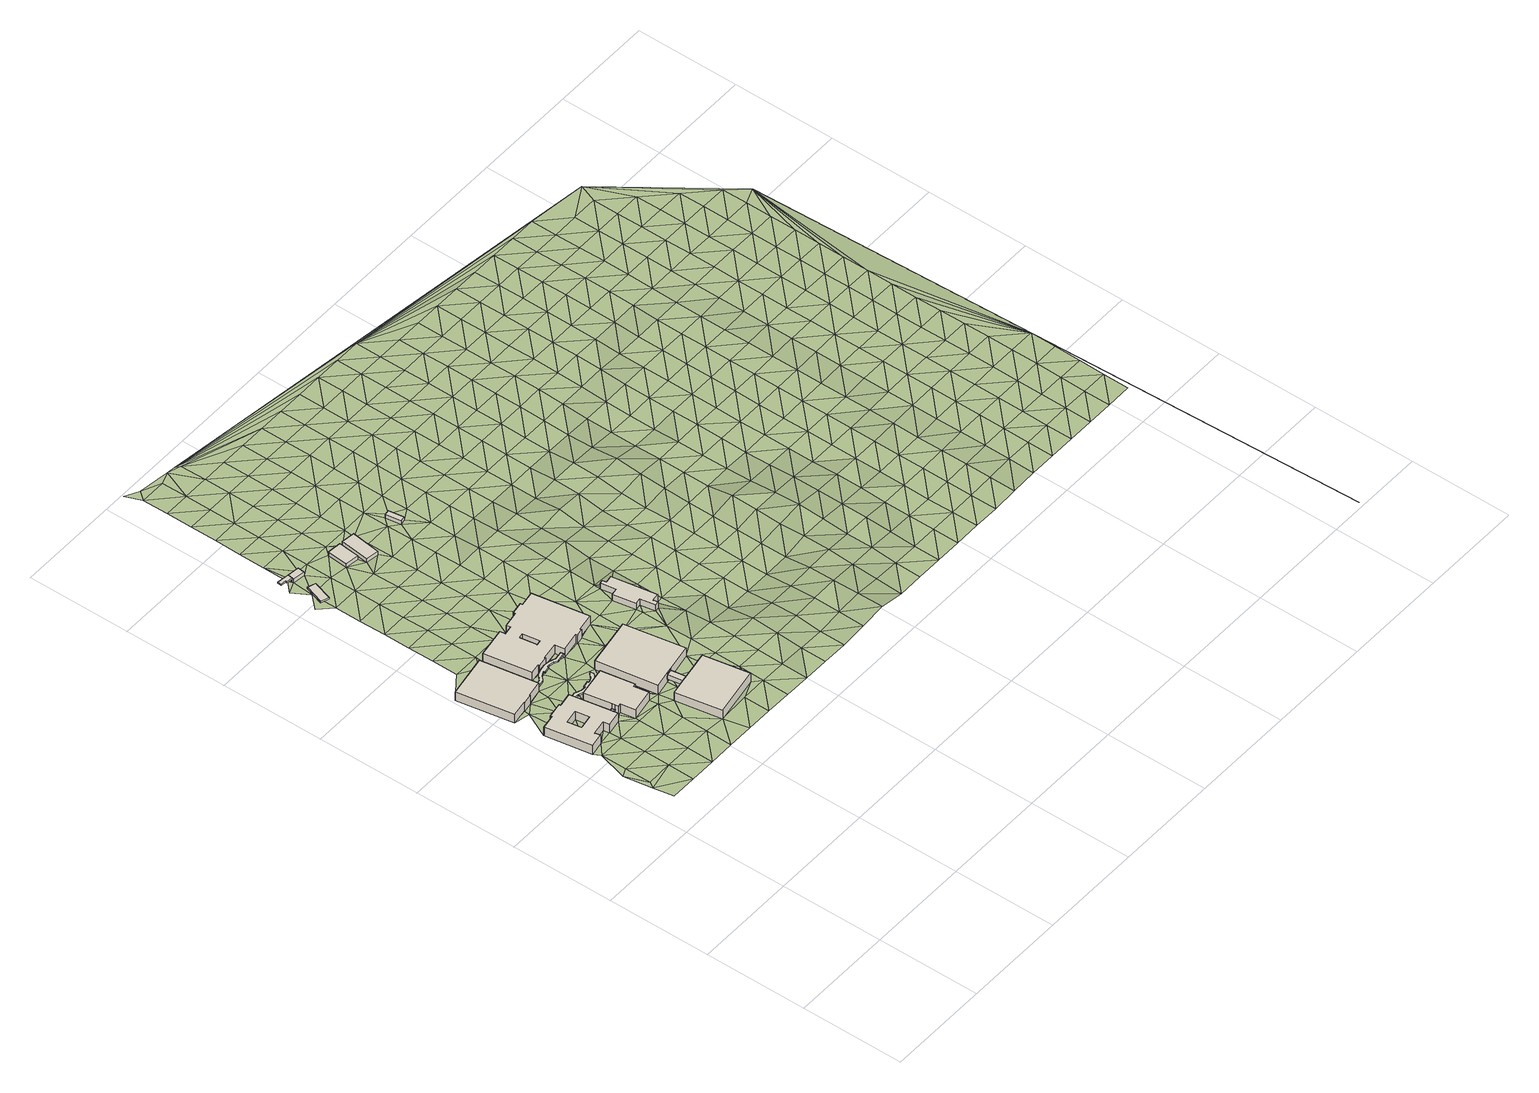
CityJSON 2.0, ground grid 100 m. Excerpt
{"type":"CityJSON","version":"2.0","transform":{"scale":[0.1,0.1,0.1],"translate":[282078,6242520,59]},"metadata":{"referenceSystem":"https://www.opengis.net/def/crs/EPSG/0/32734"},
"CityObjects":{
"building1":{"type":"Building","geometry":[{"type":"MultiSurface","lod":"1","boundaries":[[[0,1,2,3,4,5,6,7]],[[1,8,9,4,3,2]],[[8,10,11,9]],[[10,12,13,11]],[[12,14,15,13]],[[14,16,17,15]],[[16,18,19,17]],[[18,20,21,19]],[[20,22,23,21]],[[22,24,25,23]],[[24,26,27,25]],[[26,28,29,27]],[[28,30,31,29]],[[30,0,7,6,5,31]],[[32,33,34,35]],[[33,36,37,34]],[[36,38,39,37]],[[38,32,35,39]],[[5,4,9,11,13,15,17,19,21,23,25,27,29,31],[35,34,37,39]]]}]},
"building2":{"type":"Building","geometry":[{"type":"MultiSurface","lod":"1","boundaries":[[[40,41,42,43]],[[41,44,45,42]],[[44,46,47,45]],[[46,48,49,47]],[[48,50,51,49]],[[50,52,53,51]],[[52,54,55,53]],[[54,40,43,55]],[[43,42,45,47,49,51,53,55]]]}]},
"building3":{"type":"Building","geometry":[{"type":"Solid","lod":"1","boundaries":[[[[7,56,57,6]],[[56,58,59,57]],[[58,60,61,59]],[[60,7,6,61]],[[6,57,59,61]],[[60,58,56,7]]]]}]},
"building4":{"type":"Building","geometry":[{"type":"MultiSurface","lod":"1","boundaries":[[[62,63,64,65,59,58]],[[63,66,67,64]],[[66,68,69,67]],[[68,70,71,69]],[[70,72,73,71]],[[72,74,75,73]],[[74,76,77,75]],[[76,78,79,77]],[[78,80,60,61,81,79]],[[80,62,58,59,65,81,61,60]],[[65,64,67,69,71,73,75,77,79,81]]]}]},
"building5":{"type":"Building","geometry":[{"type":"Solid","lod":"1","boundaries":[[[[82,83,84,85]],[[83,86,87,84]],[[86,88,89,87]],[[88,90,91,89]],[[90,92,93,91]],[[92,94,95,93]],[[94,96,97,95]],[[96,98,99,97]],[[98,100,101,99]],[[100,102,103,101]],[[102,104,105,103]],[[104,106,107,105]],[[106,108,109,107]],[[108,110,111,109]],[[110,112,113,111]],[[112,114,115,113]],[[114,116,117,115]],[[116,118,119,117]],[[118,120,121,119]],[[120,122,123,121]],[[122,124,125,123]],[[124,126,127,125]],[[126,82,85,127]],[[85,84,87,89,91,93,95,97,99,101,103,105,107,109,111,113,115,117,119,121,123,125,127]],[[126,124,122,120,118,116,114,112,110,108,106,104,102,100,98,96,94,92,90,88,86,83,82]]]]}]},
"building6":{"type":"Building","geometry":[{"type":"Solid","lod":"1","boundaries":[[[[128,129,130,131]],[[129,132,133,130]],[[132,134,135,133]],[[134,136,137,135]],[[136,138,139,137]],[[138,140,141,139]],[[140,142,143,141]],[[142,144,145,143]],[[144,146,147,145]],[[146,148,149,147]],[[148,150,151,149]],[[150,152,153,151]],[[152,154,155,153]],[[154,156,157,155]],[[156,158,159,157]],[[158,160,161,159]],[[160,162,163,161]],[[162,164,165,163]],[[164,166,167,165]],[[166,168,169,167]],[[168,128,131,169]],[[131,130,133,135,137,139,141,143,145,147,149,151,153,155,157,159,161,163,165,167,169]],[[168,166,164,162,160,158,156,154,152,150,148,146,144,142,140,138,136,134,132,129,128]]]]}]},
"building7":{"type":"Building","geometry":[{"type":"Solid","lod":"1","boundaries":[[[[170,171,172,173]],[[171,174,175,172]],[[174,176,177,175]],[[176,170,173,177]],[[173,172,175,177]],[[176,174,171,170]]]]}]},
"building8":{"type":"Building","geometry":[{"type":"Solid","lod":"1","boundaries":[[[[178,179,180,181,182,183]],[[179,184,185,181,180]],[[184,186,187,185]],[[186,188,189,187]],[[188,190,191,189]],[[190,178,183,182,191]],[[182,181,185,187,189,191]],[[190,188,186,184,179,178]]]]}]},
"building9":{"type":"Building","geometry":[{"type":"Solid","lod":"1","boundaries":[[[[192,193,194,195]],[[193,196,197,194]],[[196,198,199,197]],[[198,192,195,199]],[[195,194,197,199]],[[198,196,193,192]]]]}]},
"building10":{"type":"Building","geometry":[{"type":"MultiSurface","lod":"1","boundaries":[[[200,201,202,203,190]],[[201,204,205,202]],[[204,206,207,205]],[[206,208,178,183,207]],[[208,200,190,203,183,178]],[[203,202,205,207,183]]]}]},
"building11":{"type":"Building","geometry":[{"type":"MultiSurface","lod":"1","boundaries":[[[209,210,211,212]],[[210,213,214,211]],[[213,215,216,214]],[[215,217,218,216]],[[217,219,220,218]],[[219,221,222,220]],[[221,223,224,222]],[[223,225,226,224]],[[225,227,228,226]],[[227,229,230,228]],[[229,231,232,230]],[[231,233,234,232]],[[233,235,236,234]],[[235,237,238,236]],[[237,239,240,238]],[[239,241,242,240]],[[241,243,244,242]],[[243,245,246,244]],[[245,247,248,246]],[[247,249,250,248]],[[249,251,252,250]],[[251,209,212,252]],[[253,254,255,256]],[[254,257,258,255]],[[257,259,260,258]],[[259,253,256,260]],[[212,211,214,216,218,220,222,224,226,228,230,232,234,236,238,240,242,244,246,248,250,252],[256,255,258,260]]]}]},
"building12":{"type":"Building","geometry":[{"type":"MultiSurface","lod":"1","boundaries":[[[261,262,263,264,195,192]],[[262,265,266,263]],[[265,267,268,266]],[[267,269,270,268]],[[269,271,193,194,272,270]],[[271,261,192,195,264,272,194,193]],[[264,263,266,268,270,272]]]}]},
"building13":{"type":"Building","geometry":[{"type":"MultiSurface","lod":"1","boundaries":[[[273,274,275,276,197,196]],[[274,277,278,275]],[[277,279,280,278]],[[279,281,282,280]],[[281,283,198,199,284,282]],[[283,273,196,197,276,284,199,198]],[[276,275,278,280,282,284]]]}]},
"building14":{"type":"Building","geometry":[{"type":"MultiSurface","lod":"1","boundaries":[[[285,286,287,288]],[[286,289,290,287]],[[289,291,292,290]],[[293,294,288,292]],[[288,287,290,292]]]}]},
"building15":{"type":"Building","geometry":[{"type":"MultiSurface","lod":"1","boundaries":[[[295,296,297,298]],[[296,299,300,297]],[[299,301,302,300]],[[303,304,298,302]],[[298,297,300,302]]]}]},
"building16":{"type":"Building","geometry":[{"type":"MultiSurface","lod":"1","boundaries":[[[305,306,307,308]],[[306,309,310,307]],[[309,311,312,310]],[[311,313,314,312]],[[313,315,316,314]],[[315,317,318,316]],[[317,319,320,318]],[[319,321,322,320]],[[321,323,324,322]],[[323,325,326,324]],[[325,327,328,326]],[[329,330,308,328]],[[308,307,310,312,314,316,318,320,322,324,326,328]]]}]},
"building17":{"type":"Building","geometry":[{"type":"MultiSurface","lod":"1","boundaries":[[[331,332,333,334]],[[332,335,336,333]],[[335,337,338,336]],[[337,331,334,338]],[[334,333,336,338]]]}]},
"terrain1":{"type":"TINRelief","geometry":[{"type":"CompositeSurface","lod":"1","boundaries":[[[339,340,341]],[[342,343,341]],[[344,340,339]],[[341,345,339]],[[344,346,340]],[[339,345,344]],[[345,341,343]],[[347,346,344]],[[18,346,20]],[[344,345,347]],[[20,346,348]],[[345,343,349]],[[16,14,12]],[[346,347,348]],[[12,350,16]],[[24,22,20]],[[44,350,48]],[[46,44,48]],[[351,347,345]],[[33,32,36]],[[352,20,348]],[[20,352,24]],[[349,351,345]],[[10,350,12]],[[32,38,36]],[[48,350,50]],[[353,348,347]],[[10,50,350]],[[351,353,347]],[[352,348,28]],[[10,8,1]],[[354,50,10]],[[353,355,348]],[[28,348,355]],[[356,41,40]],[[54,52,50]],[[357,351,349]],[[10,1,354]],[[50,354,54]],[[28,63,30]],[[351,357,353]],[[62,0,30]],[[349,358,357]],[[355,68,28]],[[62,30,63]],[[28,68,63]],[[62,80,0]],[[78,1,0]],[[78,0,80]],[[63,68,66]],[[40,54,359]],[[355,353,360]],[[219,359,54]],[[361,362,356]],[[354,1,363]],[[353,357,364]],[[54,354,363]],[[361,356,40]],[[78,363,1]],[[40,359,365]],[[68,355,360]],[[365,359,219]],[[223,219,54]],[[353,364,360]],[[365,217,40]],[[219,217,365]],[[366,362,367]],[[358,265,357]],[[363,223,54]],[[40,217,361]],[[361,367,362]],[[70,68,360]],[[223,221,219]],[[357,265,364]],[[265,358,368]],[[76,363,78]],[[369,370,366]],[[367,369,366]],[[225,223,363]],[[360,364,262]],[[265,262,364]],[[217,371,361]],[[72,70,74]],[[281,70,360]],[[74,70,281]],[[361,371,367]],[[372,370,373]],[[262,281,360]],[[369,374,370]],[[74,375,76]],[[376,377,378]],[[281,375,74]],[[279,363,76]],[[363,231,225]],[[379,76,375]],[[281,379,375]],[[217,215,371]],[[370,374,373]],[[227,225,229]],[[380,363,279]],[[381,369,367]],[[382,265,368]],[[383,378,372]],[[363,380,231]],[[279,76,379]],[[379,281,279]],[[281,262,384]],[[201,385,376]],[[381,367,371]],[[231,229,225]],[[386,385,201]],[[372,373,383]],[[262,261,384]],[[387,374,369]],[[281,384,283]],[[378,388,376]],[[389,382,368]],[[253,259,257]],[[257,254,253]],[[200,386,201]],[[215,209,371]],[[208,386,200]],[[201,376,204]],[[381,387,369]],[[209,215,213]],[[209,381,371]],[[390,386,208]],[[388,378,383]],[[261,271,384]],[[209,213,210]],[[373,374,391]],[[273,283,384]],[[231,380,235]],[[279,392,380]],[[384,271,273]],[[388,204,376]],[[382,267,265]],[[208,206,390]],[[374,387,391]],[[233,231,235]],[[383,373,393]],[[394,381,209]],[[392,235,380]],[[271,395,273]],[[394,387,381]],[[391,393,373]],[[204,396,206]],[[397,382,389]],[[204,388,396]],[[398,209,251]],[[209,398,249]],[[390,206,399]],[[390,399,400]],[[388,383,289]],[[249,394,209]],[[392,279,277]],[[391,387,401]],[[392,237,235]],[[251,249,398]],[[389,402,397]],[[206,396,399]],[[393,403,383]],[[395,271,269]],[[395,274,273]],[[400,404,405]],[[403,289,383]],[[387,394,401]],[[382,397,267]],[[396,388,406]],[[400,399,404]],[[249,247,394]],[[393,391,407]],[[388,289,406]],[[237,392,241]],[[241,239,237]],[[408,409,405]],[[401,407,391]],[[269,274,395]],[[396,410,399]],[[405,404,408]],[[269,267,411]],[[267,397,411]],[[301,289,403]],[[403,393,412]],[[277,241,392]],[[396,406,410]],[[402,413,397]],[[247,414,394]],[[401,394,414]],[[415,416,409]],[[407,412,393]],[[247,245,243]],[[291,289,301]],[[269,417,274]],[[399,418,404]],[[409,408,415]],[[411,417,269]],[[295,301,403]],[[418,399,410]],[[419,241,277]],[[420,421,422]],[[411,397,423]],[[243,414,247]],[[407,401,424]],[[425,420,416]],[[410,406,426]],[[412,427,403]],[[428,291,301]],[[274,417,429]],[[277,274,430]],[[431,241,419]],[[295,403,427]],[[432,408,404]],[[423,397,413]],[[414,424,401]],[[416,415,425]],[[428,426,291]],[[433,243,241]],[[277,430,419]],[[428,410,426]],[[404,418,432]],[[430,274,429]],[[434,417,411]],[[241,431,433]],[[421,420,435]],[[412,407,436]],[[434,411,423]],[[437,407,424]],[[435,420,425]],[[431,419,317]],[[438,418,410]],[[410,428,438]],[[415,408,439]],[[427,440,295]],[[408,432,441]],[[243,442,414]],[[417,443,429]],[[444,243,433]],[[445,419,430]],[[407,437,436]],[[440,296,295]],[[446,427,412]],[[415,439,425]],[[434,443,417]],[[317,419,445]],[[439,408,441]],[[433,431,315]],[[428,296,438]],[[447,423,413]],[[444,442,243]],[[424,414,448]],[[432,418,449]],[[435,450,421]],[[431,317,315]],[[412,436,446]],[[438,449,418]],[[425,450,435]],[[429,451,430]],[[440,427,452]],[[413,453,447]],[[443,454,429]],[[414,442,448]],[[430,321,445]],[[455,434,423]],[[456,437,424]],[[457,441,432]],[[296,440,452]],[[458,425,439]],[[311,433,315]],[[323,321,430]],[[317,445,319]],[[458,450,425]],[[433,459,444]],[[429,454,451]],[[445,321,319]],[[452,427,446]],[[449,457,432]],[[434,455,443]],[[460,433,311]],[[455,423,447]],[[451,323,430]],[[424,448,456]],[[461,438,296]],[[444,459,442]],[[437,462,436]],[[439,441,463]],[[313,311,315]],[[433,460,459]],[[457,463,441]],[[327,325,323]],[[452,461,296]],[[464,454,443]],[[446,436,462]],[[465,449,438]],[[466,450,458]],[[437,456,462]],[[311,309,460]],[[451,327,323]],[[450,466,467]],[[453,468,447]],[[442,469,448]],[[470,458,439]],[[443,455,464]],[[452,446,332]],[[460,309,305]],[[306,305,309]],[[469,442,459]],[[438,461,465]],[[463,470,439]],[[327,451,471]],[[472,457,449]],[[332,331,452]],[[447,473,455]],[[461,452,331]],[[474,451,454]],[[475,332,446]],[[448,476,456]],[[466,458,477]],[[454,464,478]],[[462,475,446]],[[305,327,479]],[[327,471,479]],[[457,472,463]],[[305,480,460]],[[468,473,447]],[[469,476,448]],[[449,465,472]],[[470,477,458]],[[461,331,337]],[[451,474,471]],[[460,481,459]],[[454,478,474]],[[332,475,335]],[[464,455,482]],[[479,480,305]],[[462,456,483]],[[484,470,463]],[[473,482,455]],[[460,480,481]],[[476,485,456]],[[335,486,337]],[[337,487,461]],[[475,486,335]],[[488,469,459]],[[484,463,472]],[[489,478,464]],[[479,471,490]],[[465,461,491]],[[474,492,471]],[[456,485,483]],[[477,493,466]],[[494,473,468]],[[469,488,476]],[[495,475,462]],[[496,477,470]],[[482,489,464]],[[486,487,337]],[[488,459,481]],[[467,466,497]],[[479,490,480]],[[465,491,472]],[[471,492,490]],[[461,487,491]],[[470,484,496]],[[462,483,495]],[[473,498,482]],[[478,499,474]],[[500,485,476]],[[486,475,501]],[[489,502,478]],[[481,480,503]],[[498,473,494]],[[476,488,500]],[[477,496,493]],[[499,492,474]],[[484,472,504]],[[478,502,499]],[[503,480,490]],[[501,475,495]],[[491,505,472]],[[506,489,482]],[[487,486,507]],[[493,497,466]],[[481,508,488]],[[483,485,509]],[[484,504,496]],[[498,506,482]],[[485,500,510]],[[504,472,505]],[[503,508,481]],[[486,501,507]],[[511,502,489]],[[492,512,490]],[[513,491,487]],[[499,514,492]],[[485,510,509]],[[494,515,498]],[[500,488,516]],[[517,495,483]],[[493,496,518]],[[489,506,511]],[[492,514,512]],[[508,516,488]],[[487,507,513]],[[504,518,496]],[[503,490,519]],[[501,495,517]],[[520,505,491]],[[483,509,517]],[[497,521,467]],[[502,522,499]],[[523,510,500]],[[502,511,524]],[[506,498,525]],[[519,508,503]],[[498,515,526]],[[512,519,490]],[[516,523,500]],[[491,513,520]],[[518,497,493]],[[499,522,514]],[[507,501,527]],[[528,504,505]],[[502,524,522]],[[506,525,511]],[[525,498,526]],[[501,517,527]],[[529,516,508]],[[510,530,509]],[[504,528,518]],[[523,531,510]],[[528,505,520]],[[532,512,514]],[[508,519,529]],[[524,511,533]],[[509,530,517]],[[534,513,507]],[[514,522,532]],[[510,531,530]],[[521,535,467]],[[527,536,507]],[[537,526,515]],[[538,497,518]],[[525,533,511]],[[516,539,523]],[[516,529,540]],[[507,536,534]],[[518,528,538]],[[519,512,541]],[[527,517,542]],[[543,520,513]],[[532,544,512]],[[524,545,522]],[[539,531,523]],[[533,546,524]],[[516,540,539]],[[542,517,530]],[[547,525,526]],[[519,541,529]],[[528,520,543]],[[548,526,537]],[[541,512,544]],[[513,534,543]],[[497,538,521]],[[549,536,527]],[[524,546,545]],[[525,547,533]],[[550,532,522]],[[535,551,467]],[[547,526,548]],[[549,527,542]],[[540,529,552]],[[530,531,553]],[[538,528,554]],[[531,539,555]],[[545,550,522]],[[541,552,529]],[[554,528,543]],[[556,546,533]],[[557,544,532]],[[534,536,558]],[[531,555,553]],[[559,536,549]],[[539,540,560]],[[561,542,530]],[[562,521,538]],[[533,547,556]],[[563,548,537]],[[534,558,543]],[[532,550,557]],[[540,552,560]],[[536,559,558]],[[554,562,538]],[[564,541,544]],[[530,553,561]],[[551,565,467]],[[547,548,563]],[[546,566,545]],[[567,555,539]],[[568,549,542]],[[537,569,563]],[[546,556,570]],[[554,543,571]],[[564,544,557]],[[539,560,567]],[[562,535,521]],[[572,552,541]],[[546,570,566]],[[561,568,542]],[[571,543,558]],[[556,547,573]],[[574,550,545]],[[575,559,549]],[[555,576,553]],[[573,547,563]],[[541,564,572]],[[567,577,555]],[[560,552,578]],[[562,554,579]],[[574,545,566]],[[549,568,575]],[[554,571,580]],[[581,570,556]],[[582,557,550]],[[553,576,561]],[[583,558,559]],[[555,577,576]],[[565,584,467]],[[569,585,563]],[[578,567,560]],[[573,581,556]],[[578,552,572]],[[554,580,579]],[[558,583,571]],[[562,551,535]],[[550,574,582]],[[559,575,583]],[[586,564,557]],[[573,563,587]],[[566,570,588]],[[589,577,567]],[[568,561,590]],[[581,591,570]],[[576,592,561]],[[562,579,551]],[[593,580,571]],[[587,563,585]],[[586,557,582]],[[589,567,578]],[[566,588,574]],[[594,572,564]],[[568,590,575]],[[570,591,588]],[[590,561,592]],[[571,583,593]],[[595,581,573]],[[576,577,596]],[[597,573,587]],[[564,586,594]],[[577,589,598]],[[574,599,582]],[[600,578,572]],[[580,601,579]],[[593,602,580]],[[583,575,603]],[[573,597,595]],[[599,574,588]],[[577,598,596]],[[590,604,575]],[[581,605,591]],[[589,578,600]],[[606,592,576]],[[551,579,601]],[[600,572,594]],[[580,602,601]],[[607,587,585]],[[582,608,586]],[[603,593,583]],[[575,604,603]],[[581,595,605]],[[608,582,599]],[[576,596,606]],[[588,591,609]],[[610,598,589]],[[611,590,592]],[[585,612,607]],[[613,597,587]],[[586,614,594]],[[615,602,593]],[[589,600,610]],[[551,601,565]],[[591,605,609]],[[614,586,608]],[[611,592,606]],[[615,593,603]],[[588,616,599]],[[617,604,590]],[[587,607,613]],[[595,597,618]],[[594,619,600]],[[596,598,620]],[[621,601,602]],[[610,622,598]],[[588,609,616]],[[619,594,614]],[[590,611,617]],[[621,602,615]],[[605,595,618]],[[608,599,623]],[[624,603,604]],[[597,613,618]],[[598,622,620]],[[610,600,625]],[[626,606,596]],[[627,565,601]],[[607,612,628]],[[599,616,623]],[[600,619,625]],[[604,617,624]],[[627,601,621]],[[608,629,614]],[[630,615,603]],[[596,620,626]],[[607,628,613]],[[605,631,609]],[[632,622,610]],[[633,611,606]],[[612,634,628]],[[605,618,635]],[[608,623,629]],[[632,610,625]],[[630,603,624]],[[627,584,565]],[[616,609,631]],[[619,614,636]],[[637,621,615]],[[605,635,631]],[[633,606,626]],[[638,617,611]],[[618,613,639]],[[620,622,640]],[[621,637,627]],[[628,641,613]],[[614,629,636]],[[642,622,632]],[[637,615,630]],[[643,625,619]],[[617,638,624]],[[467,584,644]],[[611,633,638]],[[639,635,618]],[[616,645,623]],[[620,640,626]],[[613,641,639]],[[616,631,646]],[[622,642,640]],[[584,627,647]],[[619,636,643]],[[648,628,634]],[[629,623,645]],[[649,632,625]],[[630,624,650]],[[616,646,645]],[[627,637,647]],[[626,651,633]],[[638,650,624]],[[635,652,631]],[[634,653,648]],[[654,635,639]],[[643,649,625]],[[651,626,640]],[[655,641,628]],[[656,642,632]],[[637,630,657]],[[652,646,631]],[[629,658,636]],[[633,659,638]],[[635,654,652]],[[629,645,660]],[[650,657,630]],[[628,648,655]],[[632,649,656]],[[659,633,651]],[[584,647,661]],[[662,639,641]],[[636,658,643]],[[640,642,663]],[[647,637,664]],[[629,660,658]],[[665,650,638]],[[657,664,637]],[[666,645,646]],[[641,655,662]],[[667,646,652]],[[642,656,663]],[[665,638,659]],[[668,654,639]],[[640,669,651]],[[670,648,653]],[[666,660,645]],[[649,643,671]],[[646,667,666]],[[658,672,643]],[[664,661,647]],[[650,673,657]],[[639,662,668]],[[640,663,669]],[[650,665,674]],[[652,654,675]],[[649,671,656]],[[659,651,676]],[[653,677,670]],[[671,643,672]],[[661,678,584]],[[679,655,648]],[[650,674,673]],[[658,660,680]],[[664,657,681]],[[654,668,675]],[[682,660,666]],[[651,669,676]],[[683,667,652]],[[659,684,665]],[[648,670,679]],[[685,662,655]],[[656,686,663]],[[660,682,680]],[[671,687,656]],[[657,673,681]],[[688,672,658]],[[664,678,661]],[[652,675,683]],[[659,676,684]],[[662,685,668]],[[667,689,666]],[[669,663,686]],[[665,690,674]],[[655,679,685]],[[656,687,686]],[[678,691,584]],[[658,680,688]],[[664,681,678]],[[670,677,692]],[[693,671,672]],[[673,674,690]],[[667,683,689]],[[665,684,690]],[[694,682,666]],[[670,692,679]],[[675,668,695]],[[669,696,676]],[[677,697,692]],[[685,698,668]],[[693,672,688]],[[669,686,699]],[[700,687,671]],[[666,689,694]],[[675,695,683]],[[680,682,701]],[[684,676,696]],[[673,702,681]],[[668,698,695]],[[669,699,696]],[[673,690,703]],[[679,704,685]],[[671,693,700]],[[691,705,584]],[[687,706,686]],[[678,681,702]],[[704,679,692]],[[682,694,701]],[[673,703,702]],[[683,707,689]],[[708,688,680]],[[698,685,709]],[[706,699,686]],[[684,710,690]],[[695,707,683]],[[687,700,706]],[[684,696,711]],[[709,685,704]],[[680,701,708]],[[712,692,697]],[[694,689,713]],[[714,693,688]],[[710,703,690]],[[715,467,644]],[[684,711,710]],[[678,702,691]],[[689,707,713]],[[695,698,716]],[[717,696,699]],[[697,718,712]],[[719,698,709]],[[714,688,708]],[[720,699,706]],[[705,721,584]],[[692,722,704]],[[723,700,693]],[[695,716,707]],[[701,694,724]],[[717,711,696]],[[725,702,703]],[[698,719,716]],[[713,726,694]],[[699,720,717]],[[727,703,710]],[[692,712,722]],[[693,714,723]],[[709,704,728]],[[701,724,708]],[[706,700,729]],[[725,691,702]],[[694,726,724]],[[703,727,725]],[[730,713,707]],[[710,711,731]],[[704,722,728]],[[730,707,716]],[[700,723,729]],[[732,711,717]],[[733,719,709]],[[708,734,714]],[[735,720,706]],[[721,736,584]],[[712,718,737]],[[724,734,708]],[[711,732,731]],[[705,691,725]],[[713,738,726]],[[739,727,710]],[[709,728,733]],[[713,730,740]],[[706,729,735]],[[722,712,737]],[[716,719,741]],[[714,742,723]],[[720,743,717]],[[718,744,737]],[[713,740,738]],[[734,742,714]],[[710,731,739]],[[724,726,745]],[[727,746,725]],[[719,733,741]],[[720,735,743]],[[716,747,730]],[[748,732,717]],[[736,644,584]],[[749,728,722]],[[729,723,750]],[[722,737,751]],[[726,738,745]],[[742,752,723]],[[727,739,746]],[[724,753,734]],[[721,705,725]],[[716,741,747]],[[717,743,748]],[[728,749,733]],[[730,754,740]],[[729,750,735]],[[731,732,755]],[[722,751,749]],[[723,752,750]],[[724,745,753]],[[725,746,721]],[[737,744,756]],[[738,740,754]],[[734,757,742]],[[731,755,739]],[[730,747,754]],[[732,748,755]],[[735,758,743]],[[756,751,737]],[[733,759,741]],[[757,752,742]],[[744,760,756]],[[749,761,733]],[[734,753,757]],[[750,758,735]],[[739,762,746]],[[747,741,759]],[[738,763,745]],[[748,743,764]],[[733,761,759]],[[738,754,765]],[[755,762,739]],[[750,752,766]],[[743,758,764]],[[751,767,749]],[[753,745,763]],[[721,746,768]],[[769,751,756]],[[738,765,763]],[[766,752,757]],[[770,755,748]],[[746,762,768]],[[749,767,761]],[[771,754,747]],[[750,772,758]],[[751,769,767]],[[747,759,773]],[[764,770,748]],[[757,753,774]],[[772,750,766]],[[775,756,760]],[[771,765,754]],[[755,776,762]],[[747,773,771]],[[774,753,763]],[[768,736,721]],[[759,761,777]],[[778,764,758]],[[776,755,770]],[[760,779,775]],[[767,777,761]],[[778,758,772]],[[780,769,756]],[[765,781,763]],[[782,766,757]],[[768,762,783]],[[784,757,774]],[[773,759,785]],[[771,781,765]],[[783,762,776]],[[786,770,764]],[[756,775,780]],[[785,759,777]],[[784,782,757]],[[764,778,787]],[[769,788,767]],[[789,772,766]],[[790,736,768]],[[771,773,791]],[[774,763,792]],[[781,793,763]],[[764,787,786]],[[768,783,790]],[[772,789,778]],[[770,794,776]],[[769,780,788]],[[791,773,785]],[[766,782,789]],[[795,777,767]],[[774,792,784]],[[792,763,793]],[[796,775,779]],[[770,786,794]],[[736,790,644]],[[797,781,771]],[[787,778,798]],[[783,776,799]],[[788,795,767]],[[800,771,791]],[[775,796,780]],[[801,785,777]],[[779,802,796]],[[798,778,789]],[[782,784,803]],[[783,799,790]],[[800,797,771]],[[792,804,784]],[[776,794,799]],[[805,793,781]],[[777,795,801]],[[780,806,788]],[[807,791,785]],[[782,803,789]],[[786,787,808]],[[803,784,804]],[[809,787,798]],[[644,790,810]],[[796,806,780]],[[781,797,805]],[[811,792,793]],[[794,786,808]],[[807,785,801]],[[787,809,808]],[[799,810,790]],[[812,800,791]],[[813,795,788]],[[814,798,789]],[[815,788,806]],[[811,793,805]],[[803,816,789]],[[817,804,792]],[[812,791,807]],[[795,813,801]],[[818,797,800]],[[798,814,809]],[[819,799,794]],[[813,788,815]],[[814,789,816]],[[794,808,820]],[[792,811,817]],[[813,807,801]],[[821,803,804]],[[818,800,812]],[[794,820,819]],[[822,805,797]],[[823,810,799]],[[810,715,644]],[[813,824,825]],[[807,813,812]],[[808,809,826]],[[821,804,817]],[[814,827,809]],[[828,816,803]],[[797,818,822]],[[799,819,823]],[[813,818,812]],[[829,811,805]],[[826,820,808]],[[809,827,826]],[[803,821,828]],[[818,813,822]],[[814,816,830]],[[829,805,822]],[[831,817,811]],[[810,823,715]],[[822,813,829]],[[830,827,814]],[[832,819,820]],[[830,816,828]],[[833,820,826]],[[811,829,831]],[[834,821,817]],[[819,832,823]],[[820,833,832]],[[835,826,827]],[[834,817,831]],[[836,827,830]],[[715,823,832]],[[837,828,821]],[[827,836,835]],[[838,833,826]],[[821,834,837]],[[839,830,828]],[[829,813,825]],[[833,838,832]],[[832,838,715]],[[826,835,838]],[[839,828,837]],[[840,836,830]],[[831,829,825]],[[840,830,839]],[[841,715,838]],[[841,835,836]],[[834,831,825]],[[835,841,838]],[[834,825,837]],[[841,836,840]],[[841,825,715]],[[839,837,825]],[[825,840,839]],[[840,825,841]]]}]}
},
"vertices":[
[614,3297,43],[551,3648,44],[551,3648,72],[551,3648,88],[551,3648,140],[614,3297,140],[614,3297,88],[614,3297,72],[415,3624,44],[415,3624,140],[412,3641,44],[412,3641,140],[263,3615,41],[263,3615,140],[266,3599,41],[266,3599,140],[131,3576,41],[131,3576,140],[209,3132,40],[209,3132,140],[344,3157,40],[344,3157,140],[334,3208,41],[334,3208,140],[475,3234,43],[475,3234,140],[486,3175,42],[486,3175,140],[630,3201,45],[630,3201,140],[619,3265,45],[619,3265,140],[318,3333,41],[295,3465,41],[295,3465,140],[318,3333,140],[430,3489,44],[430,3489,140],[453,3357,43],[453,3357,140],
[410,4463,45],[1,4393,43],[1,4393,141],[410,4463,141],[97,3851,41],[97,3851,141],[250,3876,43],[250,3876,141],[251,3870,43],[251,3870,141],[347,3887,43],[347,3887,141],[346,3893,43],[346,3893,141],[502,3920,45],[502,3920,141],
[619,3265,72],[619,3265,88],[686,3277,72],[686,3277,88],[680,3309,72],[680,3309,88],
[686,3277,45],[692,3244,45],[692,3244,142],[686,3277,142],[720,3249,45],[720,3249,142],[744,3111,43],[744,3111,142],[974,3150,44],[974,3150,142],[949,3291,47],[949,3291,142],[978,3296,47],[978,3296,142],[922,3617,48],[922,3617,142],[636,3568,46],[636,3568,142],[680,3309,45],[680,3309,142],
[555,3642,74],[561,3611,74],[561,3611,89],[555,3642,89],[629,3621,74],[629,3621,89],[639,3614,74],[639,3614,89],[701,3595,74],[701,3595,89],[724,3591,74],[724,3591,89],[745,3592,74],[745,3592,89],[808,3604,74],[808,3604,89],[847,3620,74],[847,3620,89],[884,3645,74],[884,3645,89],[908,3670,74],[908,3670,89],[903,3703,74],[903,3703,89],[890,3700,74],[890,3700,89],[880,3687,74],[880,3687,89],[844,3655,74],[844,3655,89],[817,3641,74],[817,3641,89],[800,3639,74],[800,3639,89],[799,3652,74],[799,3652,89],[736,3639,74],[736,3639,89],[739,3626,74],[739,3626,89],[694,3630,74],[694,3630,89],[662,3641,74],[662,3641,89],[633,3657,74],[633,3657,89],
[504,3927,74],[582,3941,74],[582,3941,89],[504,3927,89],[621,3979,74],[621,3979,89],[664,4003,74],[664,4003,89],[673,4005,74],[673,4005,89],[674,3990,74],[674,3990,89],[738,4002,74],[738,4002,89],[737,4016,74],[737,4016,89],[758,4016,74],[758,4016,89],[806,4006,74],[806,4006,89],[840,3987,74],[840,3987,89],[933,4003,74],[933,4003,89],[928,4031,74],[928,4031,89],[850,4019,74],[850,4019,89],[786,4042,74],[786,4042,89],[751,4047,74],[751,4047,89],[731,4047,74],[731,4047,89],[671,4037,74],[671,4037,89],[626,4020,74],[626,4020,89],[567,3969,74],[567,3969,89],[498,3956,74],[498,3956,89],
[257,6124,58],[194,5934,58],[194,5934,73],[257,6124,73],[272,5909,58],[272,5909,73],[335,6098,58],[335,6098,73],
[271,6334,59],[157,6348,59],[157,6348,72],[157,6348,74],[271,6334,74],[271,6334,72],[152,6309,59],[152,6309,74],[204,6303,59],[204,6303,74],[202,6291,59],[202,6291,74],[264,6283,59],[264,6283,74],
[1259,3022,77],[1316,3031,77],[1316,3031,128],[1259,3022,128],[1292,3177,77],[1292,3177,128],[1235,3168,77],[1235,3168,128],
[264,6283,31],[263,6266,31],[263,6266,72],[264,6283,72],[378,6252,32],[378,6252,72],[386,6320,32],[386,6320,72],[271,6334,31],
[855,4537,46],[862,4497,46],[862,4497,145],[855,4537,145],[779,4483,46],[779,4483,145],[770,4535,46],[770,4535,145],[484,4487,45],[484,4487,145],[562,4034,46],[562,4034,145],[661,4050,47],[661,4050,145],[663,4038,47],[663,4038,145],[761,4055,47],[761,4055,145],[760,4061,47],[760,4061,145],[921,4088,48],[921,4088,145],[937,3997,48],[937,3997,145],[1123,4029,48],[1123,4029,145],[1126,4011,48],[1126,4011,145],[1197,4023,48],[1197,4023,145],[1194,4038,48],[1194,4038,145],[1363,4069,48],[1363,4069,145],[1272,4606,48],[1272,4606,145],[1128,4582,48],[1128,4582,145],[1125,4602,48],[1125,4602,145],[1006,4582,47],[1006,4582,145],[1010,4563,47],[1010,4563,145],[859,4372,47],[887,4210,48],[887,4210,145],[859,4372,145],[840,4202,47],[840,4202,145],[813,4364,47],[813,4364,145],
[1259,3022,44],[1101,2993,44],[1101,2993,138],[1259,3022,138],[1180,2554,39],[1180,2554,138],[1659,2639,34],[1659,2639,138],[1580,3078,46],[1580,3078,138],[1316,3031,44],[1316,3031,138],
[1292,3177,44],[1556,3224,52],[1556,3224,148],[1292,3177,148],[1454,3800,53],[1454,3800,148],[980,3718,48],[980,3718,148],[1076,3139,44],[1076,3139,148],[1235,3168,44],[1235,3168,148],
[816,6226,33],[682,6239,33],[682,6239,73],[816,6226,73],[662,6037,32],[662,6037,73],[796,6023,32],[796,6023,73],[796,6023,33],[816,6226,32],
[936,5927,37],[973,6208,33],[973,6208,74],[936,5927,74],[846,6225,33],[846,6225,74],[809,5943,32],[809,5943,74],[809,5943,35],[936,5927,33],
[1847,4234,48],[1775,4222,48],[1775,4222,117],[1847,4234,117],[1768,4260,48],[1768,4260,117],[1732,4254,48],[1732,4254,117],[1756,4109,48],[1756,4109,117],[1691,4098,48],[1691,4098,117],[1727,3879,47],[1727,3879,117],[1790,3889,47],[1790,3889,117],[1814,3744,47],[1814,3744,117],[1854,3751,47],[1854,3751,117],[1847,3794,47],[1847,3794,117],[1919,3806,19],[1919,3806,117],[1919,3806,16],[1847,4234,47],
[1302,6140,36],[1325,5994,36],[1325,5994,77],[1302,6140,77],[1376,6002,39],[1376,6002,77],[1353,6148,36],[1353,6148,77],
[245,2568,39],[164,2781,39],[208,2510,39],[245,2318,36],[493,2318,39],[245,2818,39],[493,2568,41],[245,3068,40],[493,2818,41],[493,3068,41],[742,2318,39],[245,3817,43],[742,2568,40],[486,3175,41],[742,2818,42],[493,3817,45],[742,3068,43],[245,4566,45],[990,2568,41],[990,2318,39],[493,4066,46],[990,3068,44],[493,4566,45],[245,4816,43],[742,3817,46],[990,2818,42],[493,4316,46],[245,5065,41],[493,4816,44],[1239,2318,38],[493,5065,43],[245,5315,38],[742,4566,46],[245,5565,36],[493,5565,36],[493,5315,40],[990,3317,47],[245,6064,30],[131,5941,30],[245,5815,32],[990,3567,48],[990,3817,48],[742,4816,45],[1487,2568,38],[493,5815,33],[1239,3068,44],[150,6221,31],[245,6314,31],[742,5065,43],[493,6064,31],[1487,2318,35],[245,6564,31],[742,5315,41],[1239,3817,49],[742,5565,38],[990,4816,46],[1487,3068,46],[493,6314,32],[1736,2568,34],[990,4566,47],[493,6564,31],[245,6813,33],[990,5065,48],[1736,2318,30],[742,5815,35],[493,6813,35],[245,7063,37],[682,6239,34],[990,5315,45],[493,7063,39],[245,7313,37],[742,6314,34],[1736,2818,41],[990,5565,40],[1985,2318,26],[1239,4816,49],[493,7313,39],[245,7563,38],[1736,3068,43],[742,6564,34],[1487,3817,53],[245,7812,37],[309,7893,37],[183,7966,37],[1985,2568,28],[1239,5065,52],[493,7563,39],[816,6226,34],[990,5815,37],[846,6225,34],[1736,3317,48],[1736,3567,48],[1487,4066,53],[742,6813,36],[1487,4316,53],[1985,2818,35],[493,7812,37],[1239,5565,44],[1239,5315,52],[990,6314,33],[742,7313,40],[990,6064,33],[742,7063,39],[1487,4816,54],[1985,3068,41],[1487,4566,55],[1736,3817,47],[1239,5815,39],[2233,2568,17],[1487,5065,57],[990,6564,32],[615,7853,37],[1985,3567,28],[1239,6064,36],[2233,2318,20],[1985,3317,46],[2233,2818,40],[1487,5315,54],[990,6813,35],[742,7563,38],[1736,4566,56],[1736,4316,48],[1239,6314,35],[1487,5565,40],[990,7063,38],[2233,3068,54],[1239,6564,35],[742,7812,36],[699,7842,36],[2482,2318,11],[1736,4816,48],[990,7313,38],[1985,3817,19],[1239,6813,36],[2482,2568,15],[2233,3567,13],[1487,5815,38],[1736,5065,62],[990,7563,38],[2233,3317,18],[1985,4066,20],[1985,4316,16],[1985,4566,11],[2482,2818,40],[1736,5565,43],[1239,7063,38],[1736,5315,58],[1487,6064,39],[1487,6314,39],[1985,4816,46],[2482,3068,32],[2233,4066,18],[1487,6564,38],[2233,3817,15],[1239,7563,38],[2730,2318,35],[1736,5815,33],[1239,7313,38],[1487,7563,39],[2730,2568,41],[2482,3567,12],[1985,5065,46],[1736,6064,37],[2482,3317,11],[2233,4316,14],[1487,7063,40],[1487,6813,39],[2730,2818,50],[1736,6314,39],[2233,4566,12],[1985,5565,40],[1985,5315,54],[2730,3068,33],[2482,4066,21],[1736,6564,39],[2482,3817,16],[2979,2318,66],[2233,4816,19],[1985,5815,37],[1487,7313,40],[2482,4316,13],[1736,6813,40],[1736,7563,39],[2730,3567,11],[2233,5065,68],[2730,3317,10],[2979,2818,53],[2979,2568,62],[1985,6064,40],[1736,7063,40],[2482,4566,4],[2233,5565,40],[2233,5315,38],[2730,3817,18],[2979,3068,50],[1985,6564,39],[1985,7563,39],[1985,6314,39],[3227,2318,16],[1736,7313,39],[2482,5065,51],[2482,4816,9],[2730,4316,11],[2233,5815,40],[1985,6813,39],[2730,4066,19],[2979,3567,15],[2979,3317,16],[3227,2818,42],[3227,2568,34],[2233,6064,40],[2979,3817,17],[2233,7563,38],[2730,4566,5],[2482,5565,38],[1985,7063,38],[2482,5315,56],[3227,3068,64],[2979,4066,20],[2233,6564,39],[2233,6314,39],[2730,4816,12],[2482,5815,39],[1985,7313,38],[3476,2568,18],[2979,4316,16],[2482,7563,38],[3227,3567,47],[2730,5065,50],[2482,6064,40],[3476,2318,15],[3227,3317,60],[2233,6813,39],[2979,4566,28],[3476,2818,41],[3227,3817,59],[2482,6314,40],[2730,5565,33],[2730,5315,55],[2979,4816,44],[2233,7313,38],[2233,7063,38],[3476,3068,44],[3227,4066,62],[2482,6564,40],[2730,7563,37],[3725,2318,12],[3227,4316,17],[3725,2568,16],[3476,3567,72],[2979,5065,66],[2730,6064,40],[3476,3317,62],[2730,5815,36],[2482,6813,39],[3227,4566,21],[3725,3068,40],[2979,5565,29],[3725,2818,27],[2979,5315,37],[3476,3817,58],[3227,4816,20],[2482,7313,37],[2482,7063,37],[2730,6564,42],[2730,6314,42],[3725,3317,40],[2979,5815,33],[3973,2568,13],[3476,4066,34],[3725,3567,41],[3227,5065,18],[2979,6064,41],[3973,2318,12],[3973,2818,15],[3476,4316,22],[2730,6813,41],[3725,3817,40],[2979,6314,44],[3973,3068,16],[3476,4566,21],[3227,5565,15],[2730,7063,39],[3227,5315,14],[3725,4066,22],[2979,6564,43],[3476,4816,21],[3227,5815,34],[2730,7313,38],[4222,2568,13],[3725,4316,13],[2979,6813,42],[3973,3567,26],[3476,5065,11],[3227,6064,45],[4222,2318,16],[3973,3317,26],[3725,4566,17],[2979,7063,39],[3227,6314,46],[4222,3068,12],[3476,5565,14],[4222,2818,11],[3476,5315,9],[3725,4816,23],[4719,7313,33],[3973,4066,16],[3973,3817,16],[2979,7313,38],[4470,2568,15],[3725,5065,21],[3227,6564,45],[3476,5815,34],[4222,3567,15],[4470,2318,16],[4222,3317,14],[4470,2818,16],[3725,5315,19],[3227,6813,42],[3973,4566,15],[3476,6064,44],[3973,4316,16],[3227,7313,39],[4470,3068,16],[3725,5565,21],[3227,7063,41],[3476,6314,46],[4222,4066,17],[4222,3817,16],[4470,3317,16],[3725,5815,38],[4719,2568,26],[3973,5065,23],[3973,4816,21],[3476,6813,43],[3476,6564,45],[4470,3567,16],[3725,6064,45],[4719,2318,25],[3476,7313,39],[4719,2818,26],[4222,4566,16],[3476,7063,41],[4222,4316,15],[4470,3817,16],[3725,6314,42],[4719,3068,25],[3973,5565,21],[3973,5315,23],[4222,4816,19],[4470,4066,17],[3725,6564,42],[3725,7313,38],[4967,2568,41],[4222,5065,21],[4470,4316,18],[4719,3567,28],[3973,6064,38],[4967,2318,37],[4719,3317,24],[3973,5815,23],[4222,5315,21],[4470,4566,18],[3725,7063,38],[3725,6813,41],[4967,2818,42],[3973,7313,35],[4222,5565,21],[4719,3817,30],[4470,4816,19],[4967,3068,42],[3973,6564,41],[3973,6314,41],[5216,2568,36],[4719,4066,24],[4470,5065,19],[5285,7239,36],[4967,3567,41],[4222,6064,36],[5216,2318,35],[4967,3317,41],[4222,5815,22],[4222,7313,35],[5216,2818,41],[4470,5315,19],[4719,4566,23],[3973,7063,38],[4719,4316,23],[3973,6813,41],[5216,3068,43],[4470,5565,19],[4967,3817,40],[4222,6564,41],[4222,6314,42],[5216,3317,44],[4719,4816,23],[4470,5815,23],[4470,7313,33],[5464,2568,39],[4967,4316,39],[4222,6813,40],[4967,4066,40],[5216,3567,44],[4719,5065,25],[4470,6064,35],[5464,2318,36],[4967,4566,39],[4222,7063,37],[5216,3817,43],[4470,6314,42],[5464,3068,45],[4719,5565,24],[5464,2818,43],[4719,5315,24],[4967,4816,38],[5216,4066,42],[4470,6564,41],[5713,2568,40],[4967,5065,39],[4719,5815,28],[5464,3567,47],[5713,2318,38],[5464,3317,47],[4470,6813,38],[5216,4566,41],[4719,6064,37],[5216,4316,42],[4967,5315,39],[5713,3068,46],[4470,7063,35],[5713,2818,43],[4719,6314,42],[5464,4066,44],[4967,5565,39],[5464,3817,45],[5216,4816,40],[5962,2568,39],[4719,6564,42],[5713,3317,48],[4967,5815,39],[5962,2318,37],[5962,2818,43],[5464,4316,43],[5216,5315,41],[4719,6813,38],[5216,5065,40],[5713,3567,49],[4967,6314,43],[4967,6064,41],[5962,3068,48],[5216,5565,42],[4719,7063,35],[5713,3817,46],[5464,4816,41],[5464,4566,42],[4967,6564,42],[5962,3317,52],[6210,2568,37],[5713,4316,42],[5216,5815,43],[4967,6813,38],[5713,4066,44],[5962,3567,50],[6210,2318,34],[5464,5315,43],[5464,5065,42],[5713,4566,41],[6210,2818,42],[5962,3817,45],[5216,6314,44],[5216,6064,44],[4967,7063,36],[5713,4816,41],[5962,4066,38],[6210,3317,51],[5464,5815,44],[6210,3068,49],[5464,5565,44],[5713,5065,41],[5962,4316,36],[5216,6813,39],[5216,6564,43],[5713,5315,42],[5962,4566,38],[5216,7063,37],[6320,9,60],[6123,6128,37],[5464,6314,44],[5464,6064,44],[5713,5565,42],[5962,4816,34],[5713,5815,42],[5962,5065,38],[5464,6813,37],[5464,6564,41],[5962,5315,38],[5713,6314,40],[5713,6064,41],[5962,5565,39],[5713,6564,38],[5962,5815,40],[5962,6064,39],[5962,6314,38]
]}
